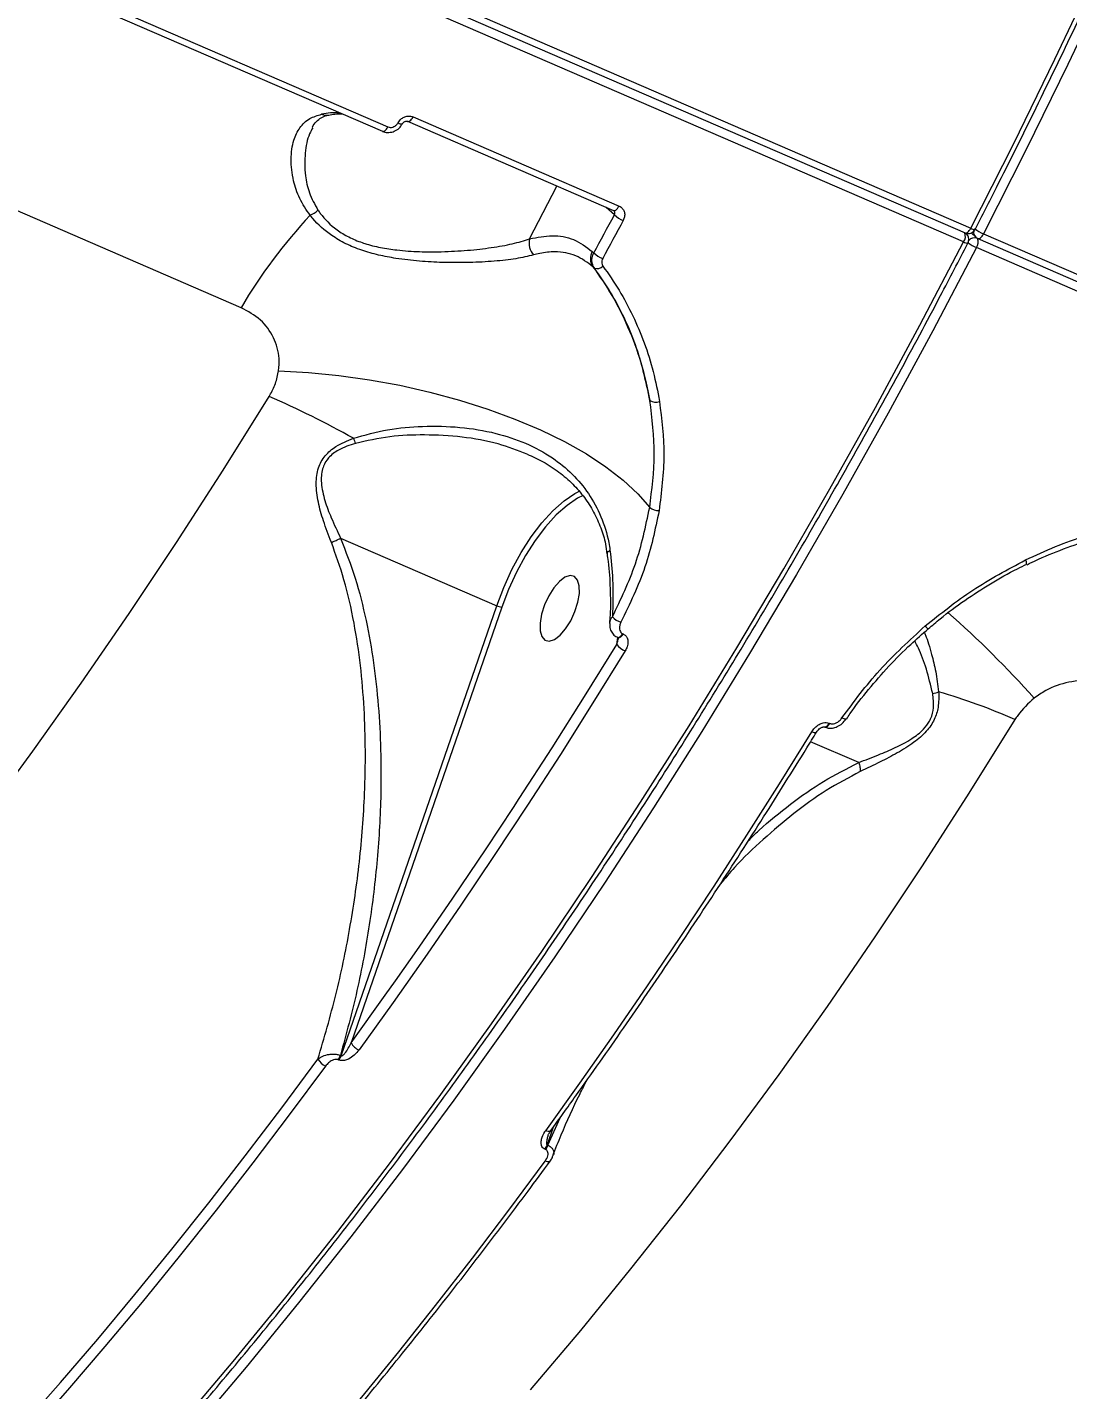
# Model space of a CAD drawing. Header units: millimetres. Extents: x -6523 to 7556, y -5559 to 6101.
# Drawn here: x 2301 to 2434.4, y -2304.3 to -2129.6 of the extents above; entities that cross this region are included whole.
import ezdxf

# ---------------------------------------------------------------- set-up
doc = ezdxf.new("R2010")
doc.units = ezdxf.units.MM
for name, color, linetype in [('DIKOM_ОБЪЕКТ', 7, 'Continuous'), ('DIKOM_РАЗМЕР_ЗОНА', 7, 'Continuous'), ('DIKOM_РАЗМЕР_ОБЪЕКТА', 7, 'Continuous')]:
    doc.layers.add(name, color=color, linetype=linetype)
doc.styles.add('style1', font='arial.ttf', dxfattribs={"width": 0.8})
doc.dimstyles.new('1-50', dxfattribs={"dimtxt": 300, "dimasz": 200, "dimexe": 100, "dimexo": 0, "dimgap": 100, "dimtad": 1, "dimtxsty": 'style1', "dimcen": 200, "dimclrd": 7, "dimclre": 7, "dimclrt": 7, "dimadec": 1, "dimazin": 2, "dimtfac": 1, "dimtmove": 0, "dimatfit": 2, "dimfxl": 0, "dimlwd": 25, "dimlwe": 18, "dimarcsym": 0})

# ---------------------------------------------------------------- blocks, each defined once
blk = doc.blocks.new('*D10')
at = {"layer": 'Defpoints', "color": 0, "transparency": 16777216}
for p in [(-1823.23, 4314.24), (3842.01, -3170.82), (6537.88, -3170.82)]:
    blk.add_point(p, dxfattribs=at)
at = {"layer": 'DIKOM_РАЗМЕР_ОБЪЕКТА', "color": 7, "lineweight": 18, "transparency": 16777216}
for p, q in [((-1823.23, 4314.24), (6637.88, 4314.24)), ((3842.01, -3170.82), (6637.88, -3170.82))]:
    blk.add_line(p, q, dxfattribs=at)
at = {"layer": 'DIKOM_РАЗМЕР_ОБЪЕКТА', "color": 7, "lineweight": 25, "transparency": 16777216}
blk.add_line((6537.88, 3914.24), (6537.88, -2770.82), dxfattribs=at)
at = {"layer": 'DIKOM_РАЗМЕР_ОБЪЕКТА', "color": 7, "transparency": 16777216}
for points in [[(6471.22, 3914.24), (6604.55, 3914.24), (6537.88, 4314.24)], [(6471.22, -2770.82), (6604.55, -2770.82), (6537.88, -3170.82)]]:
    blk.add_solid(points, dxfattribs=at)
at = {"layer": 'DIKOM_РАЗМЕР_ОБЪЕКТА', "color": 7, "transparency": 16777216, "insert": (6304.71, 207.11), "char_height": 300, "attachment_point": 5, "rotation": 90, "style": 'style1'}
blk.add_mtext('7500', dxfattribs=at)
blk = doc.blocks.new('*D11')
at = {"layer": 'Defpoints', "color": 0, "transparency": 16777216}
for p in [(-5022.71, -299.32), (4115.33, -1753.09), (4115.33, -4391.39)]:
    blk.add_point(p, dxfattribs=at)
at = {"layer": 'DIKOM_РАЗМЕР_ОБЪЕКТА', "color": 7, "lineweight": 18, "transparency": 16777216}
for p, q in [((-5022.71, -299.32), (-5022.71, -4491.39)), ((4115.33, -1753.09), (4115.33, -4491.39))]:
    blk.add_line(p, q, dxfattribs=at)
at = {"layer": 'DIKOM_РАЗМЕР_ОБЪЕКТА', "color": 7, "lineweight": 25, "transparency": 16777216}
blk.add_line((-4622.71, -4391.39), (3715.33, -4391.39), dxfattribs=at)
at = {"layer": 'DIKOM_РАЗМЕР_ОБЪЕКТА', "color": 7, "transparency": 16777216}
for points in [[(-4622.71, -4324.73), (-4622.71, -4458.06), (-5022.71, -4391.39)], [(3715.33, -4324.73), (3715.33, -4458.06), (4115.33, -4391.39)]]:
    blk.add_solid(points, dxfattribs=at)
at = {"layer": 'DIKOM_РАЗМЕР_ОБЪЕКТА', "color": 7, "transparency": 16777216, "insert": (-175.12, -4158.22), "char_height": 300, "attachment_point": 5, "style": 'style1'}
blk.add_mtext('9150', dxfattribs=at)
blk = doc.blocks.new('*D12')
at = {"layer": 'Defpoints', "color": 0, "transparency": 16777216}
for p in [(-6522.71, -395.62), (6102.86, -1877.31), (6102.86, -5458.89)]:
    blk.add_point(p, dxfattribs=at)
at = {"layer": 'DIKOM_РАЗМЕР_ЗОНА', "color": 7, "lineweight": 18, "transparency": 16777216}
for p, q in [((-6522.71, -395.62), (-6522.71, -5558.89)), ((6102.86, -1877.31), (6102.86, -5558.89))]:
    blk.add_line(p, q, dxfattribs=at)
at = {"layer": 'DIKOM_РАЗМЕР_ЗОНА', "color": 7, "lineweight": 25, "transparency": 16777216}
blk.add_line((-6122.71, -5458.89), (5702.86, -5458.89), dxfattribs=at)
at = {"layer": 'DIKOM_РАЗМЕР_ЗОНА', "color": 7, "transparency": 16777216}
for points in [[(-6122.71, -5392.23), (-6122.71, -5525.56), (-6522.71, -5458.89)], [(5702.86, -5392.23), (5702.86, -5525.56), (6102.86, -5458.89)]]:
    blk.add_solid(points, dxfattribs=at)
at = {"layer": 'DIKOM_РАЗМЕР_ЗОНА', "color": 7, "transparency": 16777216, "insert": (78.38, -5225.72), "char_height": 300, "attachment_point": 5, "style": 'style1'}
blk.add_mtext('12600', dxfattribs=at)
blk = doc.blocks.new('*D13')
at = {"layer": 'Defpoints', "color": 0, "transparency": 16777216}
for p in [(-2358.18, 6101.03), (4341.71, -4605.15), (7455.88, -4605.15)]:
    blk.add_point(p, dxfattribs=at)
at = {"layer": 'DIKOM_РАЗМЕР_ЗОНА', "color": 7, "lineweight": 18, "transparency": 16777216}
for p, q in [((-2358.18, 6101.03), (7555.88, 6101.03)), ((4341.71, -4605.15), (7555.88, -4605.15))]:
    blk.add_line(p, q, dxfattribs=at)
at = {"layer": 'DIKOM_РАЗМЕР_ЗОНА', "color": 7, "lineweight": 25, "transparency": 16777216}
blk.add_line((7455.88, 5701.03), (7455.88, -4205.15), dxfattribs=at)
at = {"layer": 'DIKOM_РАЗМЕР_ЗОНА', "color": 7, "transparency": 16777216}
for points in [[(7389.22, 5701.03), (7522.55, 5701.03), (7455.88, 6101.03)], [(7389.22, -4205.15), (7522.55, -4205.15), (7455.88, -4605.15)]]:
    blk.add_solid(points, dxfattribs=at)
at = {"layer": 'DIKOM_РАЗМЕР_ЗОНА', "color": 7, "transparency": 16777216, "insert": (7222.71, 375.61), "char_height": 300, "attachment_point": 5, "rotation": 90, "style": 'style1'}
blk.add_mtext('10700', dxfattribs=at)

msp = doc.modelspace()

# ---------------------------------------------------------------- linework, layer by layer
at = {"layer": 'DIKOM_ОБЪЕКТ', "color": 7, "linetype": 'Continuous', "lineweight": 15}
for p, q in [((2022.523, -1982.38), (2421.97, -2155.372)), ((2421.06, -2157.137), (2021.613, -1984.145)), ((2021.788, -1982.987), (2421.236, -2155.98)), ((2328.407, -2165.558), (2039.55, -2040.46)), ((2278.012, -2113.282), (2346.512, -2142.948)), ((2278.726, -2112.711), (2347.227, -2142.377)), ((2350.459, -2141.094), (2376.869, -2152.531)), ((2349.742, -2141.67), (2376.152, -2153.107)), ((2365.398, -2156.739), (2368.892, -2149.963)), ((2376.263, -2153.672), (2375.219, -2152.703)), ((2376.147, -2153.11), (2376.203, -2153.143)), ((2421.406, -2156.09), (2421.322, -2156.013)), ((2422.032, -2155.98), (2422.604, -2156.51)), ((2422.887, -2156.695), (2822.334, -2329.688)), ((2423.621, -2156.087), (2823.069, -2329.08)), ((2373.429, -2158.349), (2373.63, -2158.535)), ((2822.159, -2330.845), (2422.711, -2157.852)), ((2373.709, -2160.483), (2373.524, -2160.311)), ((2371.449, -2189.246), (2371.853, -2189.047)), ((2341.163, -2195.1), (2361.175, -2203.767)), ((2341.236, -2261.449), (2361.175, -2203.767)), ((2361.82, -2203.952), (2342.521, -2259.781)), ((2377.341, -2207.359), (2377.413, -2207.39)), ((2376.574, -2208.742), (2376.708, -2207.841)), ((2376.683, -2207.83), (2376.755, -2207.862)), ((2376.745, -2207.86), (2376.756, -2207.862)), ((2376.755, -2207.862), (2376.78, -2207.87)), ((2403.165, -2219.299), (2403.237, -2219.33)), ((2403.823, -2218.828), (2403.895, -2218.859)), ((2406.014, -2218.274), (2406.008, -2218.283)), ((2407.597, -2223.871), (2401.437, -2221.203)), ((2341.135, -2261.406), (2341.236, -2261.449)), ((2340.946, -2262.012), (2340.845, -2261.968)), ((2368.43, -2270.619), (2367.646, -2272.887)), ((2367.746, -2272.93), (2369.303, -2269.407)), ((2368.095, -2271.084), (2368.09, -2271.091)), ((2367.456, -2273.493), (2367.356, -2273.449)), ((2367.646, -2272.887), (2367.746, -2272.93))]:
    msp.add_line(p, q, dxfattribs=at)
at = {"layer": 'DIKOM_ОБЪЕКТ', "color": 7, "linetype": 'Continuous', "lineweight": 15, "flags": 128}
for points in [[(2421.97, -2155.372), (2427.434, -2144.578), (2432.773, -2133.684), (2437.984, -2122.698), (2443.063, -2111.631), (2448.004, -2100.49), (2452.805, -2089.287), (2457.46, -2078.029), (2461.966, -2066.728), (2466.319, -2055.391), (2470.516, -2044.029), (2474.553, -2032.652), (2478.426, -2021.268), (2482.132, -2009.888), (2485.669, -1998.52), (2489.033, -1987.176), (2492.221, -1975.863), (2495.23, -1964.592)], [(2496.881, -1965.307), (2493.871, -1976.578), (2490.683, -1987.89), (2487.32, -1999.235), (2483.783, -2010.602), (2480.076, -2021.983), (2476.203, -2033.367), (2472.167, -2044.744), (2467.97, -2056.106), (2463.617, -2067.442), (2459.11, -2078.744), (2454.455, -2090.002), (2449.655, -2101.205), (2444.713, -2112.346), (2439.635, -2123.413), (2434.424, -2134.399), (2429.084, -2145.293), (2423.621, -2156.087)], [(2349.741, -2141.669), (2349.758, -2141.676), (2349.844, -2141.685), (2349.942, -2141.66), (2350.046, -2141.602), (2350.154, -2141.512), (2350.262, -2141.395), (2350.365, -2141.254), (2350.459, -2141.094)], [(2346.512, -2142.948), (2346.528, -2142.954), (2346.614, -2142.963), (2346.711, -2142.939), (2346.815, -2142.881), (2346.923, -2142.792), (2347.03, -2142.676), (2347.132, -2142.536), (2347.227, -2142.377)], [(2376.152, -2153.107), (2376.168, -2153.113), (2376.254, -2153.122), (2376.351, -2153.098), (2376.456, -2153.039), (2376.564, -2152.95), (2376.672, -2152.832), (2376.774, -2152.691), (2376.869, -2152.531)], [(2373.63, -2158.535), (2373.96, -2157.929), (2374.29, -2157.322), (2374.62, -2156.715), (2374.949, -2156.107), (2375.278, -2155.499), (2375.607, -2154.89), (2375.935, -2154.281), (2376.263, -2153.672)], [(2377.406, -2154.374), (2377.078, -2154.985), (2376.749, -2155.596), (2376.419, -2156.205), (2376.09, -2156.815), (2375.76, -2157.424), (2375.429, -2158.033), (2375.098, -2158.641), (2374.767, -2159.249)], [(2421.236, -2155.98), (2421.254, -2155.987), (2421.343, -2155.995), (2421.443, -2155.968), (2421.551, -2155.905), (2421.661, -2155.81), (2421.771, -2155.686), (2421.875, -2155.538), (2421.97, -2155.372)], [(2421.291, -2156.002), (2421.332, -2156.03), (2421.406, -2156.09)], [(2422.887, -2156.695), (2422.904, -2156.702), (2422.994, -2156.71), (2423.094, -2156.682), (2423.201, -2156.62), (2423.312, -2156.525), (2423.422, -2156.401), (2423.526, -2156.253), (2423.621, -2156.087)], [(2320.634, -2308.644), (2327.4, -2300.652), (2334.126, -2292.427), (2340.808, -2283.978), (2347.438, -2275.311), (2354.012, -2266.433), (2360.524, -2257.353), (2366.968, -2248.077), (2373.34, -2238.613), (2379.633, -2228.97), (2385.843, -2219.155), (2391.964, -2209.177), (2397.991, -2199.044), (2403.919, -2188.765), (2409.743, -2178.348), (2415.459, -2167.803), (2421.06, -2157.137)], [(2422.711, -2157.852), (2417.109, -2168.518), (2411.394, -2179.063), (2405.57, -2189.48), (2399.642, -2199.759), (2393.614, -2209.892), (2387.494, -2219.87), (2381.284, -2229.684), (2374.99, -2239.328), (2368.619, -2248.792), (2362.174, -2258.067), (2355.662, -2267.148), (2349.088, -2276.026), (2342.458, -2284.693), (2335.777, -2293.142), (2329.051, -2301.366), (2322.285, -2309.359)], [(2333.205, -2173.64), (2337.032, -2173.851), (2340.924, -2174.235), (2344.845, -2174.789), (2348.754, -2175.505), (2352.614, -2176.377), (2356.386, -2177.397), (2360.032, -2178.555), (2363.518, -2179.838), (2366.808, -2181.236), (2369.87, -2182.732), (2372.674, -2184.314), (2375.192, -2185.965), (2377.399, -2187.668), (2379.274, -2189.408), (2380.797, -2191.167)], [(2223.926, -2309.265), (2230.503, -2303.442), (2237.082, -2297.341), (2243.658, -2290.968), (2250.224, -2284.329), (2256.776, -2277.431), (2263.305, -2270.279), (2269.807, -2262.88), (2276.274, -2255.241), (2282.702, -2247.37), (2289.084, -2239.272), (2295.414, -2230.957), (2301.687, -2222.432), (2307.896, -2213.705), (2314.036, -2204.783), (2320.101, -2195.675), (2326.085, -2186.39), (2331.984, -2176.937)], [(2361.175, -2203.767), (2362.071, -2201.419), (2363.125, -2199.13), (2364.314, -2196.953), (2365.608, -2194.938), (2366.977, -2193.134), (2368.391, -2191.582), (2369.815, -2190.318), (2371.217, -2189.372), (2371.449, -2189.246)], [(2372.263, -2189.636), (2371.556, -2189.993), (2370.197, -2190.91), (2368.816, -2192.136), (2367.445, -2193.641), (2366.117, -2195.391), (2364.862, -2197.345), (2363.71, -2199.456), (2362.688, -2201.676), (2361.82, -2203.952)], [(2366.929, -2204.864), (2366.738, -2205.997), (2366.751, -2206.976), (2366.968, -2207.722), (2367.37, -2208.175), (2367.925, -2208.297), (2368.588, -2208.078), (2369.306, -2207.538), (2370.02, -2206.719), (2370.672, -2205.687), (2371.21, -2204.526), (2371.59, -2203.331), (2371.781, -2202.198), (2371.768, -2201.219), (2371.552, -2200.473), (2371.149, -2200.02), (2370.594, -2199.898), (2369.931, -2200.116), (2369.213, -2200.657), (2368.5, -2201.476), (2367.847, -2202.508), (2367.309, -2203.668), (2366.929, -2204.864)], [(2376.685, -2207.831), (2376.734, -2207.845), (2376.873, -2207.825), (2377.029, -2207.732), (2377.19, -2207.572), (2377.341, -2207.359)], [(2376.78, -2207.87), (2376.806, -2207.876), (2376.945, -2207.856), (2377.101, -2207.763), (2377.262, -2207.603), (2377.413, -2207.39)], [(2363.32, -2229.634), (2364.069, -2228.489), (2368.276, -2221.983), (2372.445, -2215.4), (2376.574, -2208.742)], [(2377.657, -2209.55), (2373.518, -2216.223), (2369.339, -2222.822), (2365.122, -2229.344), (2360.869, -2235.786), (2356.581, -2242.146), (2352.259, -2248.422), (2347.906, -2254.611), (2343.523, -2260.71)], [(2406.008, -2218.283), (2405.98, -2218.305), (2405.918, -2218.316), (2405.83, -2218.306), (2405.72, -2218.276), (2405.591, -2218.225), (2405.449, -2218.157)], [(2427.637, -2218.362), (2421.738, -2227.816), (2415.754, -2237.101), (2409.689, -2246.208), (2403.549, -2255.13), (2397.34, -2263.857), (2391.067, -2272.383), (2384.737, -2280.698), (2378.355, -2288.795), (2371.927, -2296.666), (2365.459, -2304.305)], [(2367.457, -2271.076), (2371.84, -2264.976), (2376.193, -2258.787), (2380.515, -2252.511), (2384.803, -2246.151), (2389.056, -2239.709), (2393.273, -2233.187), (2397.452, -2226.588), (2401.591, -2219.915)], [(2401.591, -2219.915), (2401.747, -2219.976), (2401.887, -2220.018), (2402.006, -2220.038), (2402.099, -2220.036), (2402.162, -2220.012), (2402.185, -2219.988)], [(2403.165, -2219.299), (2403.216, -2219.313), (2403.355, -2219.294), (2403.511, -2219.2), (2403.671, -2219.041), (2403.823, -2218.828)], [(2403.238, -2219.331), (2403.288, -2219.344), (2403.427, -2219.325), (2403.583, -2219.231), (2403.743, -2219.072), (2403.895, -2218.859)], [(2348.186, -2251.872), (2351.236, -2247.522), (2355.548, -2241.261), (2359.826, -2234.916), (2363.32, -2229.634)], [(2342.521, -2259.781), (2346.894, -2253.696), (2348.186, -2251.872)], [(2300.421, -2308.831), (2305.221, -2303.365), (2310.005, -2297.778), (2314.771, -2292.075), (2319.516, -2286.256), (2324.239, -2280.325), (2328.937, -2274.284), (2333.609, -2268.136), (2338.252, -2261.882)], [(2339.234, -2262.775), (2334.581, -2269.043), (2329.898, -2275.205), (2325.19, -2281.259), (2320.456, -2287.203), (2315.701, -2293.035), (2310.925, -2298.751), (2306.131, -2304.349), (2301.32, -2309.828)], [(2368.09, -2271.091), (2368.065, -2271.119), (2367.989, -2271.161), (2367.886, -2271.178), (2367.759, -2271.169), (2367.615, -2271.134), (2367.457, -2271.076)], [(2329.479, -2322.023), (2334.29, -2316.545), (2339.084, -2310.946), (2343.86, -2305.23), (2348.616, -2299.398), (2353.349, -2293.454), (2358.058, -2287.4), (2362.74, -2281.238), (2367.394, -2274.97)], [(2368.028, -2274.983), (2367.988, -2275.023), (2367.91, -2275.059), (2367.807, -2275.072), (2367.684, -2275.061), (2367.544, -2275.027), (2367.394, -2274.97)]]:
    msp.add_lwpolyline(points, dxfattribs=at)
at = {"layer": 'DIKOM_ОБЪЕКТ', "color": 7, "linetype": 'Continuous', "lineweight": 15}
for centre, radius, start, end in [((2340.712, -2150.725), 10.161, 88.27331, 101.2668), ((2339.352, -2139.35), 1.542, 246.09046, 280.29456), ((2348.96, -2141.238), 0.765, 234.94322, 279.20251), ((2336.157, -2150.972), 2.951, 291.83861, 315.15401), ((2385.996, -2199.345), 66.769, 136.88578, 149.59985), ((2378.958, -2150.567), 4.112, 229.04173, 247.82993), ((2422.467, -2154.62), 0.902, 236.55371, 273.53113), ((2367.627, -2157.297), 2.297, 165.95187, 220.93337), ((2420.03, -2156.42), 1.255, 325.1452, 21.26482), ((2421.633, -2155.063), 1, 246.58356, 332.78465), ((2420.726, -2156.823), 1, 346.22064, 47.13963), ((2420.726, -2156.823), 1, 332.66279, 346.22064), ((2422.478, -2157.589), 0.999, 73.11843, 139.44899), ((2423.209, -2155.889), 0.868, 171.42624, 225.79242), ((2425.582, -2151.324), 5.151, 232.67185, 247.62092), ((2423.284, -2155.777), 1, 227.13963, 246.58356), ((2421.684, -2157.136), 1.252, 325.09249, 21.44868), ((2375.054, -2159.254), 1.86, 150.88699, 214.64964), ((2376.219, -2155.674), 3.859, 227.85619, 247.89582), ((2421.549, -2156.403), 0.882, 236.35475, 274.20672), ((2424.866, -2152.732), 5.555, 234.38905, 247.17572), ((2374.055, -2159.536), 1.008, 249.92664, 317.46591), ((2282.514, -2290.353), 123.735, 60.84396, 66.43398), ((2381.556, -2176.262), 1.402, 239.0387, 290.92924), ((2353.67, -2178.311), 11.581, 200.12297, 203.63701), ((2381.948, -2189.756), 1.821, 230.81338, 271.78803), ((2428.26, -2198.377), 0.88, 357.39725, 32.60442), ((2362.119, -2201.702), 2.27, 245.42738, 262.41884), ((2377.896, -2203.488), 2.522, 221.86551, 251.94146), ((2332.046, -2303.468), 131.667, 41.85858, 48.65389), ((2417.245, -2205.548), 1.372, 216.14821, 237.43638), ((2378.622, -2207.126), 2.609, 218.28575, 248.30205), ((2416.709, -2212.173), 2.866, 277.59562, 293.52991), ((2395.632, -2291.058), 79.429, 66.2387, 73.75428), ((2344.22, -2258.954), 1.889, 205.94971, 248.36259), ((2339.968, -2260.983), 1.937, 207.67299, 247.75748), ((2339.076, -2260.7), 2.177, 324.36756, 341.07291), ((2339.186, -2260.749), 2.167, 324.35383, 341.14482), ((2365.587, -2272.182), 2.176, 324.38434, 341.09453), ((2365.691, -2272.227), 2.173, 324.35745, 341.10281)]:
    msp.add_arc(centre, radius, start, end, dxfattribs=at)
for points, knots in [([(2422.523, -2155.52), (2423.435, -2153.737), (2426.081, -2148.567), (2430.379, -2139.936), (2435.375, -2129.607), (2440.254, -2119.198), (2445.012, -2108.718), (2449.648, -2098.177), (2454.156, -2087.58), (2458.534, -2076.937), (2462.779, -2066.255), (2466.886, -2055.542), (2470.854, -2044.807), (2474.678, -2034.058), (2478.357, -2023.301), (2481.888, -2012.547), (2485.267, -2001.802), (2488.493, -1991.075), (2491.562, -1980.373), (2494.473, -1969.706), (2497.222, -1959.08), (2499.81, -1948.504), (2502.232, -1937.986), (2504.489, -1927.533), (2506.576, -1917.154), (2508.494, -1906.856), (2510.241, -1896.647), (2511.815, -1886.534), (2513.215, -1876.526), (2514.44, -1866.629), (2515.49, -1856.852), (2516.362, -1847.201), (2517.058, -1837.683), (2517.575, -1828.307), (2517.914, -1819.078), (2518.074, -1810.004), (2518.056, -1801.091), (2517.859, -1792.347), (2517.482, -1783.777), (2516.928, -1775.388), (2516.195, -1767.187), (2515.284, -1759.179), (2514.196, -1751.371), (2512.931, -1743.768), (2511.492, -1736.377), (2509.877, -1729.202), (2508.089, -1722.249), (2506.128, -1715.524), (2503.997, -1709.032), (2501.696, -1702.777), (2499.228, -1696.765), (2496.593, -1691), (2493.795, -1685.487), (2490.835, -1680.23), (2487.715, -1675.233), (2484.439, -1670.498), (2481.003, -1666.043), (2477.916, -1662.379), (2475.914, -1660.313), (2475.164, -1659.539)], [0, 0, 0, 0, 0.0093744, 0.0271862, 0.0449982, 0.0628104, 0.0806222, 0.0984341, 0.1162458, 0.1340577, 0.1518698, 0.1696817, 0.1874938, 0.205306, 0.2231183, 0.2409306, 0.2587432, 0.2765559, 0.2943692, 0.3121824, 0.3299962, 0.3478101, 0.3656243, 0.383439, 0.4012544, 0.4190699, 0.4368858, 0.4547027, 0.4725198, 0.4903376, 0.5081558, 0.5259752, 0.5437951, 0.5616154, 0.5794369, 0.5972592, 0.6150823, 0.6329064, 0.6507313, 0.668557, 0.6863836, 0.7042112, 0.7220398, 0.7398689, 0.7576988, 0.7755289, 0.7933595, 0.8111901, 0.8290198, 0.8468486, 0.8646756, 0.8825008, 0.9003223, 0.9181399, 0.9359524, 0.9537585, 0.9715573, 0.9893478, 1, 1, 1, 1]), ([(2337.255, -2153.712), (2336.767, -2153), (2335.774, -2151.55), (2335.003, -2149.058), (2334.705, -2146.463), (2335.037, -2144.153), (2335.883, -2142.408), (2337.054, -2141.251), (2338.198, -2140.915), (2338.727, -2140.76)], [0, 0, 0, 0, 0.1260991, 0.2567258, 0.424337, 0.596861, 0.7352971, 0.8775651, 1, 1, 1, 1]), ([(2337.552, -2142.438), (2337.553, -2142.434), (2337.676, -2142.104), (2338.051, -2141.68), (2338.623, -2141.205), (2339.154, -2140.949), (2339.569, -2140.892), (2339.658, -2140.879)], [0, 0, 0, 0, 0.003686, 0.3183879, 0.6478599, 0.9236118, 1, 1, 1, 1]), ([(2339.637, -2140.866), (2339.901, -2140.819), (2340.515, -2140.711), (2341.063, -2140.719), (2341.375, -2140.723)], [0, 0, 0, 0, 0.4317108, 1, 1, 1, 1]), ([(2348.521, -2141.865), (2348.579, -2141.771), (2348.724, -2141.534), (2349.07, -2141.231), (2349.527, -2141.021), (2350.019, -2140.957), (2350.313, -2141.048), (2350.459, -2141.094)], [0, 0, 0, 0, 0.1418513, 0.3567154, 0.5713477, 0.7857422, 1, 1, 1, 1]), ([(2337.598, -2142.492), (2337.451, -2142.747), (2336.923, -2143.661), (2336.534, -2145.737), (2336.544, -2148.328), (2337.038, -2150.865), (2337.842, -2152.317), (2338.25, -2153.054)], [0, 0, 0, 0, 0.0987568, 0.3550369, 0.6180415, 0.8063475, 1, 1, 1, 1]), ([(2346.521, -2142.93), (2346.575, -2142.959), (2346.828, -2143.096), (2347.372, -2143.131), (2348.067, -2142.975), (2348.694, -2142.584), (2348.948, -2142.179), (2349.069, -2141.986)], [0, 0, 0, 0, 0.0628036, 0.2919012, 0.5280762, 0.7742825, 1, 1, 1, 1]), ([(2347.227, -2142.377), (2347.325, -2142.408), (2347.521, -2142.469), (2347.849, -2142.426), (2348.154, -2142.286), (2348.385, -2142.085), (2348.482, -2141.927), (2348.521, -2141.865)], [0, 0, 0, 0, 0.2142868, 0.428575, 0.6432184, 0.85806, 1, 1, 1, 1]), ([(2349.087, -2141.995), (2349.101, -2141.968), (2349.138, -2141.896), (2349.243, -2141.789), (2349.381, -2141.699), (2349.522, -2141.65), (2349.646, -2141.642), (2349.716, -2141.656), (2349.738, -2141.669), (2349.741, -2141.671)], [0, 0, 0, 0, 0.0992882, 0.2664271, 0.4282442, 0.5936408, 0.7683325, 0.9627174, 1, 1, 1, 1]), ([(2338.25, -2153.054), (2338.349, -2153.194), (2338.987, -2154.09), (2340.22, -2155.341), (2342.176, -2156.529), (2343.43, -2157.057), (2344.795, -2157.508), (2346.28, -2157.876), (2348.648, -2158.228), (2351.284, -2158.402), (2354.349, -2158.4), (2357.484, -2158.228), (2360.55, -2157.874), (2363.274, -2157.396), (2364.69, -2156.958), (2365.398, -2156.739)], [0, 0, 0, 0, 0.0201024, 0.1287274, 0.1863582, 0.2439921, 0.2548522, 0.3176642, 0.3805814, 0.4675428, 0.5546228, 0.6653714, 0.7761623, 0.8880896, 1, 1, 1, 1]), ([(2376.263, -2153.672), (2376.286, -2153.622), (2376.332, -2153.523), (2376.334, -2153.367), (2376.292, -2153.232), (2376.229, -2153.171), (2376.202, -2153.145)], [0, 0, 0, 0, 0.2658274, 0.5315394, 0.7966229, 1, 1, 1, 1]), ([(2376.869, -2152.531), (2376.957, -2152.577), (2377.178, -2152.693), (2377.443, -2153), (2377.598, -2153.432), (2377.602, -2153.916), (2377.471, -2154.222), (2377.406, -2154.374)], [0, 0, 0, 0, 0.1406444, 0.3551333, 0.5699246, 0.7848372, 1, 1, 1, 1]), ([(2365.891, -2158.802), (2365.172, -2158.972), (2363.733, -2159.312), (2360.93, -2159.623), (2357.753, -2159.797), (2354.489, -2159.794), (2351.285, -2159.628), (2348.513, -2159.314), (2346.017, -2158.84), (2343.834, -2158.232), (2341.791, -2157.391), (2339.543, -2156.082), (2338.112, -2154.765), (2337.37, -2153.853), (2337.255, -2153.712)], [0, 0, 0, 0, 0.11010264, 0.22021901, 0.32929049, 0.43831014, 0.52496026, 0.61151825, 0.67534006, 0.73909462, 0.80399554, 0.86888966, 0.97973026, 1, 1, 1, 1]), ([(2365.398, -2156.739), (2366.379, -2156.548), (2368.398, -2156.154), (2371.143, -2156.651), (2372.66, -2157.777), (2373.429, -2158.349)], [0, 0, 0, 0, 0.317516, 0.6539217, 1, 1, 1, 1]), ([(2147.266, -2417.647), (2147.684, -2417.659), (2149.891, -2417.721), (2153.985, -2417.54), (2159.549, -2417.094), (2165.214, -2416.328), (2170.962, -2415.273), (2176.795, -2413.922), (2182.704, -2412.278), (2188.688, -2410.343), (2194.739, -2408.116), (2200.855, -2405.601), (2207.031, -2402.799), (2213.261, -2399.712), (2219.54, -2396.343), (2225.865, -2392.695), (2232.23, -2388.77), (2238.63, -2384.571), (2245.061, -2380.102), (2251.519, -2375.367), (2257.996, -2370.367), (2264.491, -2365.109), (2270.996, -2359.595), (2277.509, -2353.83), (2284.023, -2347.818), (2290.533, -2341.563), (2297.036, -2335.071), (2303.526, -2328.346), (2309.999, -2321.394), (2316.448, -2314.22), (2322.871, -2306.828), (2329.262, -2299.225), (2335.616, -2291.416), (2341.928, -2283.407), (2348.194, -2275.205), (2354.408, -2266.815), (2360.568, -2258.244), (2366.667, -2249.497), (2372.702, -2240.583), (2378.667, -2231.506), (2384.558, -2222.275), (2390.371, -2212.896), (2396.102, -2203.377), (2401.746, -2193.723), (2407.299, -2183.944), (2412.755, -2174.044), (2417.523, -2165.148), (2420.445, -2159.53), (2421.614, -2157.283)], [0, 0, 0, 0, 0.0051791, 0.0273898, 0.0496128, 0.0718475, 0.0940928, 0.1163475, 0.1386106, 0.1608802, 0.1831555, 0.2054352, 0.2277183, 0.2500035, 0.2722901, 0.2945778, 0.316866, 0.3391541, 0.3614416, 0.3837287, 0.4060147, 0.4282999, 0.450584, 0.4728672, 0.4951491, 0.5174301, 0.5397103, 0.5619889, 0.5842667, 0.6065434, 0.6288197, 0.6510947, 0.6733692, 0.6956427, 0.7179154, 0.7401874, 0.7624588, 0.7847298, 0.8070002, 0.8292701, 0.8515396, 0.8738085, 0.896077, 0.9183452, 0.9406128, 0.9628808, 0.9851483, 1, 1, 1, 1]), ([(2373.524, -2160.311), (2372.815, -2159.777), (2371.376, -2158.695), (2368.994, -2158.312), (2367.109, -2158.489), (2366.163, -2158.732), (2365.891, -2158.802)], [0, 0, 0, 0, 0.3362341, 0.6822344, 0.9087959, 1, 1, 1, 1]), ([(2373.709, -2160.483), (2373.679, -2160.44), (2373.536, -2160.233), (2373.381, -2159.793), (2373.372, -2159.148), (2373.544, -2158.739), (2373.63, -2158.535)], [0, 0, 0, 0, 0.08063592, 0.38708618, 0.69357349, 1, 1, 1, 1]), ([(2373.524, -2160.311), (2374.36, -2161.521), (2376.04, -2163.954), (2378.089, -2168.077), (2379.789, -2172.567), (2380.485, -2175.826), (2380.834, -2177.465)], [0, 0, 0, 0, 0.2373799, 0.4771522, 0.7370068, 1, 1, 1, 1]), ([(2380.834, -2177.465), (2380.31, -2175.046), (2379.516, -2171.383), (2377.559, -2166.813), (2375.817, -2163.509), (2374.405, -2161.482), (2373.709, -2160.483)], [0, 0, 0, 0, 0.3951681, 0.5986789, 0.8021871, 1, 1, 1, 1]), ([(2374.767, -2159.249), (2374.723, -2159.351), (2374.635, -2159.554), (2374.636, -2159.874), (2374.712, -2160.093), (2374.783, -2160.196), (2374.798, -2160.218)], [0, 0, 0, 0, 0.3066171, 0.6133627, 0.9194358, 1, 1, 1, 1]), ([(2374.798, -2160.218), (2375.507, -2161.238), (2376.925, -2163.28), (2378.679, -2166.587), (2380.151, -2170.076), (2381.321, -2173.738), (2381.812, -2176.294), (2382.057, -2177.572)], [0, 0, 0, 0, 0.1976779, 0.3953919, 0.5930916, 0.7965408, 1, 1, 1, 1]), ([(2333.205, -2173.64), (2333.246, -2173.112), (2333.364, -2171.633), (2332.676, -2169.309), (2331.001, -2166.986), (2329.277, -2166.037), (2328.407, -2165.558)], [0, 0, 0, 0, 0.1529661, 0.4283819, 0.7114424, 1, 1, 1, 1]), ([(2331.984, -2176.937), (2332.013, -2176.888), (2332.335, -2176.355), (2332.867, -2175.27), (2333.091, -2174.19), (2333.205, -2173.64)], [0, 0, 0, 0, 0.0468039, 0.514265, 1, 1, 1, 1]), ([(2380.797, -2191.167), (2381.083, -2188.887), (2381.662, -2184.273), (2381.112, -2179.752), (2380.834, -2177.465)], [0, 0, 0, 0, 0.4941532, 1, 1, 1, 1]), ([(2382.057, -2177.572), (2382.334, -2179.855), (2382.894, -2184.475), (2382.304, -2189.19), (2382.005, -2191.576)], [0, 0, 0, 0, 0.4941739, 1, 1, 1, 1]), ([(2342.796, -2182.295), (2344.255, -2181.888), (2347.176, -2181.072), (2351.812, -2180.7), (2356.486, -2180.786), (2360.939, -2181.524), (2364.928, -2182.849), (2368.219, -2184.62), (2370.916, -2186.82), (2373.042, -2189.335), (2374.634, -2192.291), (2375.422, -2194.822), (2375.654, -2196.324), (2375.706, -2196.661)], [0, 0, 0, 0, 0.1039364, 0.2080564, 0.3213705, 0.4346179, 0.5351342, 0.6355716, 0.7202661, 0.8048996, 0.890152, 0.9753376, 1, 1, 1, 1]), ([(2339.97, -2195.642), (2339.616, -2194.72), (2338.96, -2193.017), (2338.248, -2190.5), (2337.941, -2188.22), (2338.176, -2186.143), (2339.103, -2184.476), (2340.69, -2183.151), (2342.028, -2182.607), (2342.796, -2182.295)], [0, 0, 0, 0, 0.1839927, 0.3401702, 0.4956647, 0.6241963, 0.7374734, 0.8492252, 1, 1, 1, 1]), ([(2343.061, -2182.954), (2342.319, -2183.196), (2341.048, -2183.611), (2339.62, -2184.68), (2339.05, -2185.607), (2338.686, -2186.684), (2338.622, -2188.196), (2339.095, -2190.299), (2339.987, -2192.645), (2340.747, -2194.232), (2341.163, -2195.1)], [0, 0, 0, 0, 0.1504072, 0.2579105, 0.3420853, 0.3655584, 0.490503, 0.6488163, 0.8079372, 1, 1, 1, 1]), ([(2365.094, -2184.324), (2363.87, -2183.859), (2361.213, -2182.851), (2356.75, -2182.055), (2352.07, -2181.805), (2347.445, -2181.977), (2344.521, -2182.629), (2343.061, -2182.954)], [0, 0, 0, 0, 0.1828331, 0.3968356, 0.6109642, 0.8056633, 1, 1, 1, 1]), ([(2365.093, -2184.331), (2365.785, -2184.645), (2367.23, -2185.302), (2369.18, -2186.594), (2370.953, -2188.124), (2372.446, -2189.839), (2373.646, -2191.712), (2374.54, -2193.723), (2375.11, -2195.526), (2375.262, -2196.697), (2375.316, -2197.118)], [0, 0, 0, 0, 0.1316419, 0.2748073, 0.4141069, 0.5503151, 0.6809734, 0.8076977, 0.9309628, 1, 1, 1, 1]), ([(2376.018, -2205.171), (2377.095, -2202.933), (2379.275, -2198.401), (2380.286, -2193.598), (2380.797, -2191.167)], [0, 0, 0, 0, 0.4937636, 1, 1, 1, 1]), ([(2382.005, -2191.576), (2381.496, -2193.999), (2380.465, -2198.906), (2378.24, -2203.54), (2377.114, -2205.885)], [0, 0, 0, 0, 0.4937637, 1, 1, 1, 1]), ([(2429.002, -2197.903), (2430.273, -2197.313), (2432.814, -2196.135), (2436.742, -2194.729), (2440.76, -2193.601), (2444.857, -2192.766), (2447.616, -2192.489), (2448.996, -2192.351)], [0, 0, 0, 0, 0.19783461, 0.39549652, 0.59316747, 0.79658797, 1, 1, 1, 1]), ([(2429.185, -2198.51), (2429.38, -2198.411), (2430.75, -2197.708), (2433.397, -2196.634), (2437.112, -2195.318), (2440.903, -2194.279), (2444.723, -2193.543), (2447.372, -2193.15), (2448.731, -2193.088), (2448.821, -2193.084)], [0, 0, 0, 0, 0.0313372, 0.2207349, 0.4114189, 0.6029604, 0.794841, 0.9863718, 1, 1, 1, 1]), ([(2339.97, -2195.642), (2340.008, -2195.627), (2340.21, -2195.551), (2340.628, -2195.376), (2340.967, -2195.198), (2341.156, -2195.099)], [0, 0, 0, 0, 0.0925936, 0.4977861, 1, 1, 1, 1]), ([(2341.156, -2195.099), (2341.814, -2196.799), (2343.139, -2200.218), (2344.47, -2205.604), (2345.437, -2211.072), (2346.041, -2216.614), (2346.341, -2222.222), (2346.356, -2228.803), (2345.939, -2236.307), (2344.904, -2244.736), (2343.367, -2253.141), (2341.879, -2258.651), (2341.135, -2261.406)], [0, 0, 0, 0, 0.08228353, 0.16556638, 0.24751573, 0.32949204, 0.41292498, 0.49636819, 0.62090539, 0.7454529, 0.87272816, 1, 1, 1, 1]), ([(2341.163, -2195.1), (2341.162, -2195.1), (2341.16, -2195.099), (2341.158, -2195.099), (2341.156, -2195.099), (2341.156, -2195.099)], [0, 0, 0, 0, 0.4099767, 0.7507433, 1, 1, 1, 1]), ([(2338.252, -2261.882), (2339.054, -2259.148), (2340.657, -2253.681), (2342.405, -2245.215), (2343.664, -2236.591), (2344.393, -2227.124), (2344.367, -2218.704), (2343.758, -2211.419), (2342.927, -2205.898), (2341.747, -2200.583), (2340.54, -2197.225), (2339.97, -2195.642)], [0, 0, 0, 0, 0.1269768, 0.2539553, 0.3836732, 0.5133773, 0.6746755, 0.7565639, 0.8384298, 0.9238234, 1, 1, 1, 1]), ([(2375.323, -2197.1), (2375.374, -2197.437), (2375.604, -2198.937), (2375.742, -2201.567), (2375.79, -2204.205), (2375.667, -2205.654), (2375.638, -2206.001)], [0, 0, 0, 0, 0.1108829, 0.4945145, 0.8787939, 1, 1, 1, 1]), ([(2375.372, -2197.107), (2375.363, -2197.09), (2375.316, -2197.006), (2375.436, -2196.855), (2375.602, -2196.723), (2375.692, -2196.669), (2375.706, -2196.661)], [0, 0, 0, 0, 0.12941655, 0.63674597, 0.94366782, 1, 1, 1, 1]), ([(2375.706, -2196.661), (2375.841, -2197.918), (2376.152, -2200.796), (2376.066, -2203.594), (2376.018, -2205.171)], [0, 0, 0, 0, 0.4365596, 1, 1, 1, 1]), ([(2416.137, -2206.358), (2418.128, -2204.762), (2422.156, -2201.534), (2426.702, -2199.123), (2429.002, -2197.903)], [0, 0, 0, 0, 0.4941649, 1, 1, 1, 1]), ([(2416.527, -2206.73), (2417.031, -2206.294), (2418.52, -2205.004), (2421.182, -2203.059), (2424.487, -2200.916), (2427.163, -2199.387), (2428.75, -2198.635), (2429.155, -2198.443)], [0, 0, 0, 0, 0.1319238, 0.3904716, 0.650214, 0.9109618, 1, 1, 1, 1]), ([(2375.68, -2206.026), (2375.696, -2205.88), (2375.726, -2205.585), (2375.92, -2205.31), (2376.018, -2205.171)], [0, 0, 0, 0, 0.4946517, 1, 1, 1, 1]), ([(2377.114, -2205.885), (2377.05, -2206.032), (2376.924, -2206.323), (2376.906, -2206.742), (2377.006, -2207.065), (2377.162, -2207.264), (2377.29, -2207.332), (2377.341, -2207.359)], [0, 0, 0, 0, 0.2718256, 0.5389025, 0.7375593, 0.8965737, 1, 1, 1, 1]), ([(2375.666, -2206.03), (2375.671, -2206.269), (2375.682, -2206.72), (2375.985, -2207.306), (2376.34, -2207.686), (2376.616, -2207.776), (2376.696, -2207.803)], [0, 0, 0, 0, 0.3242706, 0.6131634, 0.8863133, 1, 1, 1, 1]), ([(2377.413, -2207.39), (2377.521, -2207.453), (2377.735, -2207.577), (2377.947, -2207.925), (2378.04, -2208.414), (2377.949, -2208.996), (2377.749, -2209.375), (2377.657, -2209.55)], [0, 0, 0, 0, 0.152262, 0.3040339, 0.5079789, 0.7731831, 1, 1, 1, 1]), ([(2405.449, -2218.157), (2406.999, -2216.065), (2410.139, -2211.828), (2414.122, -2208.196), (2416.137, -2206.358)], [0, 0, 0, 0, 0.493786, 1, 1, 1, 1]), ([(2406.044, -2218.292), (2406.189, -2218.07), (2407.045, -2216.769), (2408.84, -2214.496), (2411.432, -2211.512), (2413.997, -2208.907), (2415.766, -2207.382), (2416.526, -2206.727)], [0, 0, 0, 0, 0.0518104, 0.3048651, 0.5577467, 0.8100484, 1, 1, 1, 1]), ([(2416.019, -2207.174), (2416.07, -2207.289), (2416.393, -2208.012), (2416.888, -2209.744), (2417.512, -2212.176), (2417.739, -2213.922), (2417.853, -2214.8)], [0, 0, 0, 0, 0.07065631, 0.44342602, 0.71977561, 1, 1, 1, 1]), ([(2376.574, -2208.742), (2376.618, -2208.607), (2376.69, -2208.391), (2376.719, -2208.164), (2376.729, -2208.078)], [0, 0, 0, 0, 0.6242511, 1, 1, 1, 1]), ([(2376.734, -2207.848), (2376.732, -2207.845), (2376.724, -2207.834), (2376.749, -2207.92), (2376.756, -2208.013), (2376.738, -2208.077), (2376.738, -2208.08)], [0, 0, 0, 0, 0.1947763, 0.5756548, 0.9847441, 1, 1, 1, 1]), ([(2417.088, -2215.014), (2416.832, -2213.947), (2416.314, -2211.79), (2415.454, -2209.569), (2414.946, -2208.571), (2414.788, -2208.26)], [0, 0, 0, 0, 0.4023648, 0.814048, 1, 1, 1, 1]), ([(2440.648, -2214.167), (2439.681, -2213.851), (2437.765, -2213.223), (2434.57, -2213.437), (2431.947, -2214.327), (2430.594, -2215.271), (2430.111, -2215.608)], [0, 0, 0, 0, 0.2885634, 0.5716311, 0.8470369, 1, 1, 1, 1]), ([(2407.597, -2223.871), (2408.441, -2223.549), (2409.984, -2222.959), (2412.291, -2221.999), (2414.279, -2220.959), (2415.828, -2219.792), (2416.545, -2218.829), (2417.005, -2217.897), (2417.299, -2216.632), (2417.166, -2215.61), (2417.088, -2215.014)], [0, 0, 0, 0, 0.192078, 0.3511807, 0.5094958, 0.6344395, 0.7186522, 0.742092, 0.8496003, 1, 1, 1, 1]), ([(2417.853, -2214.8), (2417.869, -2215.452), (2417.897, -2216.587), (2417.372, -2218.372), (2416.292, -2219.974), (2414.593, -2221.416), (2412.55, -2222.68), (2410.212, -2223.875), (2408.65, -2224.617), (2407.804, -2225.019)], [0, 0, 0, 0, 0.1507788, 0.2625339, 0.3758092, 0.50434, 0.6598397, 0.8160165, 1, 1, 1, 1]), ([(2430.111, -2215.608), (2429.344, -2216.306), (2428.497, -2217.078), (2427.81, -2218.085), (2427.696, -2218.267), (2427.637, -2218.362)], [0, 0, 0, 0, 0.821759, 0.9078898, 1, 1, 1, 1]), ([(2403.895, -2218.859), (2403.951, -2218.878), (2404.091, -2218.926), (2404.374, -2218.917), (2404.744, -2218.798), (2405.138, -2218.542), (2405.344, -2218.286), (2405.449, -2218.157)], [0, 0, 0, 0, 0.10330303, 0.26241133, 0.46118511, 0.72824037, 1, 1, 1, 1]), ([(2368.089, -2271.091), (2369.172, -2269.594), (2372.31, -2265.252), (2377.462, -2257.929), (2383.518, -2249.071), (2389.507, -2240.046), (2395.319, -2231.026), (2399.529, -2224.307), (2401.772, -2220.661), (2402.185, -2219.988)], [0, 0, 0, 0, 0.0925237, 0.2683371, 0.44415, 0.6199593, 0.795766, 0.9623134, 1, 1, 1, 1]), ([(2401.591, -2219.915), (2401.707, -2219.751), (2401.958, -2219.394), (2402.469, -2218.994), (2402.995, -2218.774), (2403.455, -2218.716), (2403.7, -2218.79), (2403.823, -2218.828)], [0, 0, 0, 0, 0.2267761, 0.4920093, 0.6959726, 0.8477683, 1, 1, 1, 1]), ([(2402.188, -2219.988), (2402.193, -2219.978), (2402.273, -2219.826), (2402.482, -2219.602), (2402.77, -2219.4), (2402.96, -2219.322), (2403.067, -2219.298), (2403.131, -2219.294), (2403.161, -2219.298), (2403.164, -2219.299), (2403.165, -2219.3)], [0, 0, 0, 0, 0.0265934, 0.4128796, 0.6416475, 0.7689871, 0.8436541, 0.8946671, 0.9471367, 1, 1, 1, 1]), ([(2403.245, -2219.315), (2403.386, -2219.37), (2403.706, -2219.496), (2404.274, -2219.47), (2404.899, -2219.275), (2405.525, -2218.882), (2405.84, -2218.483), (2406.001, -2218.277)], [0, 0, 0, 0, 0.1428503, 0.3245127, 0.5224402, 0.7544825, 1, 1, 1, 1]), ([(2407.804, -2225.019), (2406.334, -2225.794), (2403.375, -2227.353), (2399.246, -2230.346), (2395.347, -2233.69), (2392.176, -2236.672), (2390.47, -2238.716), (2389.88, -2239.422)], [0, 0, 0, 0, 0.2198478, 0.4423281, 0.6629195, 0.8835813, 1, 1, 1, 1]), ([(2393.451, -2233.88), (2393.899, -2233.441), (2395.611, -2231.764), (2398.805, -2229.189), (2403.04, -2226.176), (2406.076, -2224.645), (2407.603, -2223.876)], [0, 0, 0, 0, 0.1060945, 0.4053988, 0.7011522, 1, 1, 1, 1]), ([(2407.603, -2223.876), (2407.602, -2223.876), (2407.602, -2223.874), (2407.599, -2223.872), (2407.598, -2223.871), (2407.597, -2223.871)], [0, 0, 0, 0, 0.293644, 0.6605518, 1, 1, 1, 1]), ([(2407.603, -2223.876), (2407.665, -2224.082), (2407.777, -2224.456), (2407.81, -2224.827), (2407.805, -2224.989), (2407.804, -2225.019)], [0, 0, 0, 0, 0.4995237, 0.9072643, 1, 1, 1, 1]), ([(2341.236, -2261.449), (2341.251, -2261.454), (2341.284, -2261.463), (2341.356, -2261.445), (2341.511, -2261.355), (2341.985, -2260.839), (2342.281, -2260.255), (2342.521, -2259.781)], [0, 0, 0, 0, 0.0233356, 0.0519972, 0.1042924, 0.2734311, 1, 1, 1, 1]), ([(2338.252, -2261.882), (2338.45, -2261.745), (2338.839, -2261.476), (2339.578, -2261.267), (2340.218, -2261.223), (2340.727, -2261.271), (2340.997, -2261.36), (2341.135, -2261.406)], [0, 0, 0, 0, 0.2736293, 0.5372391, 0.720789, 0.8565269, 1, 1, 1, 1]), ([(2340.845, -2261.968), (2340.775, -2261.947), (2340.635, -2261.904), (2340.358, -2261.934), (2339.999, -2262.066), (2339.585, -2262.352), (2339.355, -2262.63), (2339.234, -2262.775)], [0, 0, 0, 0, 0.1189778, 0.2374398, 0.4123106, 0.6910295, 1, 1, 1, 1]), ([(2343.523, -2260.71), (2343.33, -2260.944), (2342.959, -2261.393), (2342.288, -2261.852), (2341.71, -2262.063), (2341.274, -2262.11), (2341.056, -2262.045), (2340.946, -2262.012)], [0, 0, 0, 0, 0.3089622, 0.5923731, 0.7697795, 0.8845345, 1, 1, 1, 1]), ([(2368.384, -2274.256), (2368.733, -2273.368), (2369.782, -2270.7), (2371.257, -2267.459), (2372.454, -2265.159), (2372.777, -2264.539)], [0, 0, 0, 0, 0.2670225, 0.8023332, 1, 1, 1, 1]), ([(2367.356, -2273.449), (2367.28, -2273.407), (2367.11, -2273.313), (2366.929, -2273.042), (2366.844, -2272.64), (2366.932, -2271.992), (2367.19, -2271.453), (2367.428, -2271.117), (2367.457, -2271.076)], [0, 0, 0, 0, 0.09281023, 0.20619302, 0.36931047, 0.57240224, 0.94712961, 1, 1, 1, 1]), ([(2367.777, -2271.691), (2367.751, -2271.753), (2367.664, -2271.963), (2367.588, -2272.288), (2367.543, -2272.605), (2367.562, -2272.786), (2367.604, -2272.859), (2367.629, -2272.879), (2367.643, -2272.886), (2367.646, -2272.887)], [0, 0, 0, 0, 0.15736364, 0.52861322, 0.78330977, 0.9177931, 0.95897498, 0.99354447, 1, 1, 1, 1]), ([(2367.772, -2271.693), (2367.789, -2271.638), (2367.848, -2271.445), (2368.002, -2271.242), (2368.112, -2271.097)], [0, 0, 0, 0, 0.28364194, 1, 1, 1, 1]), ([(2367.394, -2274.97), (2367.531, -2274.747), (2367.729, -2274.427), (2367.782, -2273.993), (2367.729, -2273.747), (2367.613, -2273.578), (2367.505, -2273.519), (2367.456, -2273.493)], [0, 0, 0, 0, 0.4371077, 0.6288417, 0.7908513, 0.9060654, 1, 1, 1, 1]), ([(2367.746, -2272.93), (2367.843, -2272.982), (2368.054, -2273.095), (2368.316, -2273.345), (2368.483, -2273.673), (2368.53, -2274.002), (2368.429, -2274.191), (2368.393, -2274.259)], [0, 0, 0, 0, 0.1585446, 0.345883, 0.5884456, 0.8501367, 1, 1, 1, 1]), ([(2330.145, -2321.997), (2331.274, -2320.72), (2334.548, -2317.019), (2339.947, -2310.726), (2346.326, -2303.055), (2352.666, -2295.177), (2358.963, -2287.101), (2364.078, -2280.342), (2367.087, -2276.26), (2368.028, -2274.983)], [0, 0, 0, 0, 0.0879853, 0.2551881, 0.4223883, 0.5895839, 0.7567731, 0.9239564, 1, 1, 1, 1]), ([(2368.017, -2274.977), (2368.085, -2274.891), (2368.253, -2274.68), (2368.341, -2274.43), (2368.393, -2274.282)], [0, 0, 0, 0, 0.4087783, 1, 1, 1, 1])]:
    msp.add_open_spline(points, degree=3, knots=knots, dxfattribs=at)

# ---------------------------------------------------------------- dimensions: what is measured, and where the dimension line sits
at = {"layer": 'DIKOM_РАЗМЕР_ЗОНА'}
dim = msp.add_linear_dim(base=(7455.882, -4605.145), p1=(-2358.182, 6101.03), p2=(4341.706, -4605.145), angle=90, text='10700', dimstyle='1-50', override={"dimasz": 400, "dimgap": 80}, dxfattribs=at)
dim.commit()
dim.dimension.update_dxf_attribs({"geometry": '*D13', "text_midpoint": (7455.882, 375.606), "dimtype": 160})
dim = msp.add_linear_dim(base=(6102.859, -5458.894), p1=(-6522.706, -395.616), p2=(6102.859, -1877.311), text='12600', dimstyle='1-50', override={"dimasz": 400, "dimgap": 80}, dxfattribs=at)
dim.commit()
dim.dimension.update_dxf_attribs({"geometry": '*D12', "text_midpoint": (78.382, -5458.894), "dimtype": 160})
at = {"layer": 'DIKOM_РАЗМЕР_ОБЪЕКТА'}
dim = msp.add_linear_dim(base=(6537.882, -3170.823), p1=(-1823.231, 4314.242), p2=(3842.008, -3170.823), angle=90, text='7500', dimstyle='1-50', override={"dimasz": 400, "dimgap": 80}, dxfattribs=at)
dim.commit()
dim.dimension.update_dxf_attribs({"geometry": '*D10', "text_midpoint": (6537.882, 207.106), "dimtype": 160})
dim = msp.add_linear_dim(base=(4115.332, -4391.394), p1=(-5022.706, -299.317), p2=(4115.332, -1753.089), text='9150', dimstyle='1-50', override={"dimasz": 400, "dimgap": 80}, dxfattribs=at)
dim.commit()
dim.dimension.update_dxf_attribs({"geometry": '*D11', "text_midpoint": (-175.118, -4391.394), "dimtype": 160})

doc.saveas('drawing.dxf')
